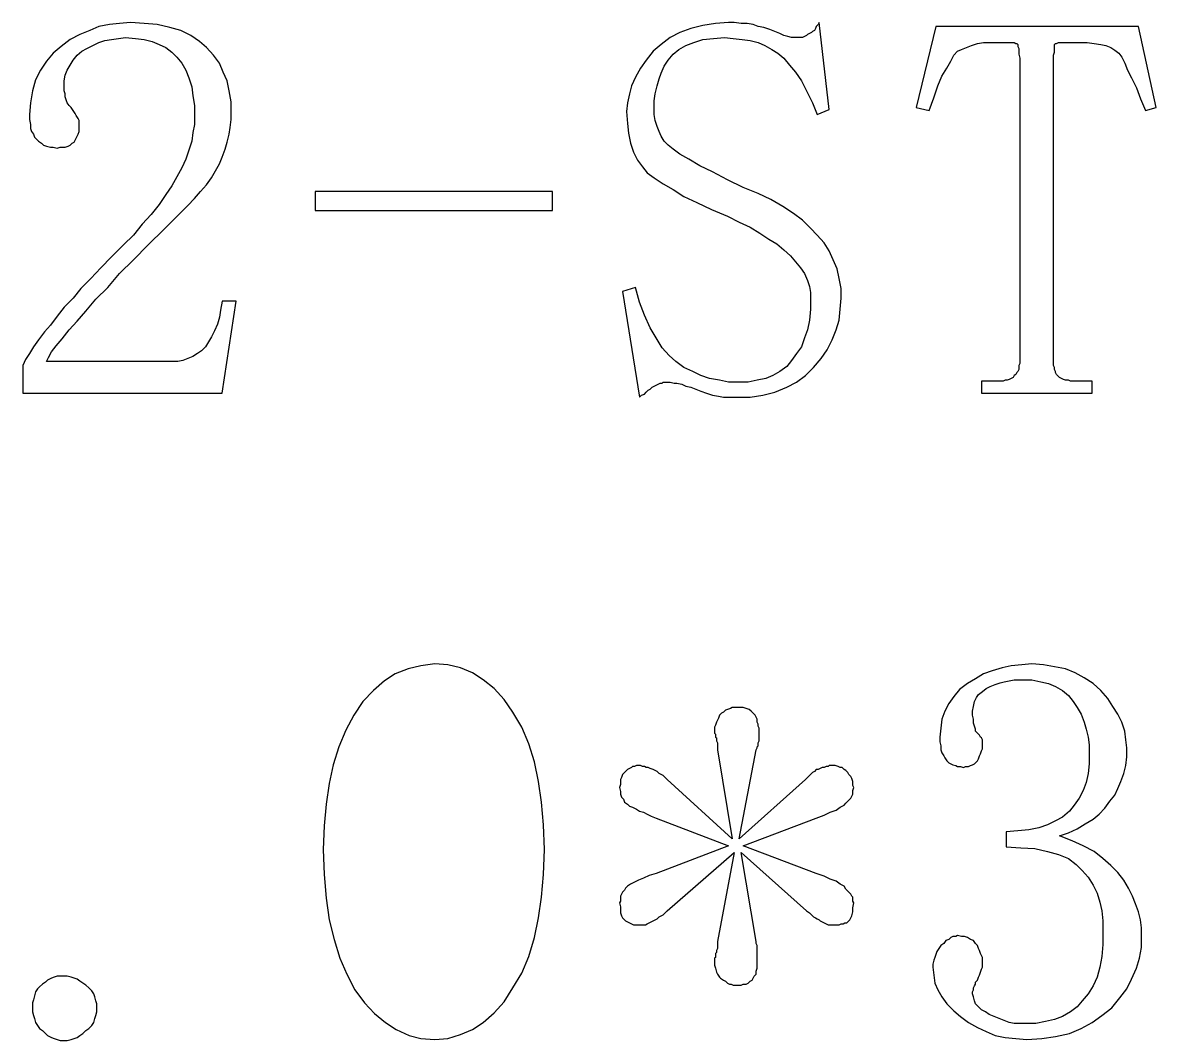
# Model space of a CAD drawing. Extents: x -190 to 190, y -140 to 140.
# Drawn here: x -150.3 to -138.83, y -106.04 to -95.74 of the extents above; entities that cross this region are included whole.
import ezdxf

# ---------------------------------------------------------------- set-up
doc = ezdxf.new("R2010")
doc.units = 0
doc.header["$MEASUREMENT"] = 0
doc.layers.get('0').update_dxf_attribs({"linetype": 'CONTINUOUS'})

msp = doc.modelspace()

# ---------------------------------------------------------------- linework, layer by layer
for points in [[(-148.56, -96.58), (-148.56, -96.69), (-148.56, -96.69), (-148.56, -96.77), (-148.56, -96.77), (-148.58, -96.85), (-148.58, -96.85), (-148.59, -96.94), (-148.59, -96.94), (-148.62, -97.03), (-148.62, -97.03), (-148.65, -97.12), (-148.65, -97.12), (-148.69, -97.21), (-148.69, -97.21), (-148.74, -97.3), (-148.74, -97.3), (-148.79, -97.39), (-148.79, -97.39), (-148.85, -97.48), (-148.85, -97.48), (-148.92, -97.58), (-148.92, -97.58), (-149, -97.68), (-149, -97.68), (-149.09, -97.78), (-149.09, -97.78), (-149.18, -97.89), (-149.18, -97.89), (-149.28, -97.99), (-149.28, -97.99), (-149.4, -98.11), (-149.4, -98.11), (-149.51, -98.22), (-149.51, -98.22), (-149.61, -98.33), (-149.61, -98.33), (-149.71, -98.43), (-149.71, -98.43), (-149.79, -98.53), (-149.79, -98.53), (-149.88, -98.62), (-149.88, -98.62), (-149.95, -98.71), (-149.95, -98.71), (-150.02, -98.8), (-150.02, -98.8), (-150.08, -98.87), (-150.08, -98.87), (-150.14, -98.95), (-150.14, -98.95), (-150.19, -99.02), (-150.19, -99.02), (-150.23, -99.09), (-150.23, -99.09), (-150.27, -99.15), (-150.27, -99.15), (-150.3, -99.21), (-150.3, -99.21), (-150.3, -99.49), (-150.3, -99.49), (-148.28, -99.49), (-148.28, -99.49), (-148.14, -98.56), (-148.14, -98.56), (-148.28, -98.56), (-148.28, -98.56), (-148.3, -98.65), (-148.3, -98.65), (-148.31, -98.72), (-148.31, -98.72), (-148.33, -98.79), (-148.33, -98.79), (-148.36, -98.86), (-148.36, -98.86), (-148.39, -98.92), (-148.39, -98.92), (-148.42, -98.97), (-148.42, -98.97), (-148.45, -99.02), (-148.45, -99.02), (-148.49, -99.06), (-148.49, -99.06), (-148.53, -99.09), (-148.53, -99.09), (-148.58, -99.12), (-148.58, -99.12), (-148.63, -99.14), (-148.63, -99.14), (-148.68, -99.16), (-148.68, -99.16), (-148.73, -99.17), (-148.73, -99.17), (-148.78, -99.17), (-148.78, -99.17), (-150.06, -99.17), (-150.06, -99.17), (-150.04, -99.13), (-150.04, -99.13), (-150.01, -99.07), (-150.01, -99.07), (-149.96, -99.01), (-149.96, -99.01), (-149.9, -98.94), (-149.9, -98.94), (-149.83, -98.85), (-149.83, -98.85), (-149.75, -98.76), (-149.75, -98.76), (-149.66, -98.66), (-149.66, -98.66), (-149.56, -98.54), (-149.56, -98.54), (-149.44, -98.42), (-149.44, -98.42), (-149.32, -98.28), (-149.32, -98.28), (-149.18, -98.14), (-149.18, -98.14), (-149.03, -97.99), (-149.03, -97.99), (-148.87, -97.83), (-148.87, -97.83), (-148.7, -97.66), (-148.7, -97.66), (-148.63, -97.59), (-148.63, -97.59), (-148.56, -97.52), (-148.56, -97.52), (-148.5, -97.45), (-148.5, -97.45), (-148.44, -97.38), (-148.44, -97.38), (-148.39, -97.31), (-148.39, -97.31), (-148.35, -97.24), (-148.35, -97.24), (-148.31, -97.17), (-148.31, -97.17), (-148.28, -97.1), (-148.28, -97.1), (-148.25, -97.02), (-148.25, -97.02), (-148.23, -96.95), (-148.23, -96.95), (-148.21, -96.87), (-148.21, -96.87), (-148.2, -96.8), (-148.2, -96.8), (-148.19, -96.72), (-148.19, -96.72), (-148.19, -96.64), (-148.19, -96.64), (-148.19, -96.54), (-148.19, -96.54), (-148.21, -96.43), (-148.21, -96.43), (-148.23, -96.33), (-148.23, -96.33), (-148.27, -96.24), (-148.27, -96.24), (-148.31, -96.15), (-148.31, -96.15), (-148.37, -96.07), (-148.37, -96.07), (-148.44, -95.99), (-148.44, -95.99), (-148.51, -95.93), (-148.51, -95.93), (-148.6, -95.87), (-148.6, -95.87), (-148.7, -95.82), (-148.7, -95.82), (-148.81, -95.79), (-148.81, -95.79), (-148.94, -95.76), (-148.94, -95.76), (-149.07, -95.75), (-149.07, -95.75), (-149.21, -95.74), (-149.21, -95.74), (-149.32, -95.75), (-149.32, -95.75), (-149.42, -95.76), (-149.42, -95.76), (-149.53, -95.78), (-149.53, -95.78), (-149.62, -95.82), (-149.62, -95.82), (-149.72, -95.86), (-149.72, -95.86), (-149.82, -95.91), (-149.82, -95.91), (-149.91, -95.98), (-149.91, -95.98), (-149.99, -96.05), (-149.99, -96.05), (-150.06, -96.13), (-150.06, -96.13), (-150.12, -96.22), (-150.12, -96.22), (-150.17, -96.32), (-150.17, -96.32), (-150.2, -96.43), (-150.2, -96.43), (-150.22, -96.55), (-150.22, -96.55), (-150.23, -96.67), (-150.23, -96.67), (-150.23, -96.72), (-150.23, -96.72), (-150.22, -96.77), (-150.22, -96.77), (-150.22, -96.81), (-150.22, -96.81), (-150.21, -96.84), (-150.21, -96.84), (-150.19, -96.87), (-150.19, -96.87), (-150.18, -96.9), (-150.18, -96.9), (-150.16, -96.92), (-150.16, -96.92), (-150.14, -96.94), (-150.14, -96.94), (-150.11, -96.96), (-150.11, -96.96), (-150.09, -96.98), (-150.09, -96.98), (-150.06, -96.99), (-150.06, -96.99), (-150.02, -97), (-150.02, -97), (-149.99, -97), (-149.99, -97), (-149.95, -97.01), (-149.95, -97.01), (-149.92, -97), (-149.92, -97), (-149.89, -97), (-149.89, -97), (-149.87, -97), (-149.87, -97), (-149.84, -96.99), (-149.84, -96.99), (-149.82, -96.98), (-149.82, -96.98), (-149.8, -96.96), (-149.8, -96.96), (-149.78, -96.95), (-149.78, -96.95), (-149.77, -96.93), (-149.77, -96.93), (-149.76, -96.91), (-149.76, -96.91), (-149.75, -96.89), (-149.75, -96.89), (-149.74, -96.87), (-149.74, -96.87), (-149.73, -96.84), (-149.73, -96.84), (-149.73, -96.81), (-149.73, -96.81), (-149.73, -96.78), (-149.73, -96.78), (-149.73, -96.76), (-149.73, -96.76), (-149.73, -96.73), (-149.73, -96.73), (-149.74, -96.71), (-149.74, -96.71), (-149.76, -96.68), (-149.76, -96.68), (-149.77, -96.66), (-149.77, -96.66), (-149.79, -96.63), (-149.79, -96.63), (-149.81, -96.6), (-149.81, -96.6), (-149.83, -96.58), (-149.83, -96.58), (-149.85, -96.55), (-149.85, -96.55), (-149.86, -96.52), (-149.86, -96.52), (-149.87, -96.49), (-149.87, -96.49), (-149.87, -96.46), (-149.87, -96.46), (-149.88, -96.43), (-149.88, -96.43), (-149.88, -96.39), (-149.88, -96.39), (-149.88, -96.33), (-149.88, -96.33), (-149.87, -96.27), (-149.87, -96.27), (-149.85, -96.22), (-149.85, -96.22), (-149.82, -96.17), (-149.82, -96.17), (-149.79, -96.12), (-149.79, -96.12), (-149.75, -96.07), (-149.75, -96.07), (-149.7, -96.03), (-149.7, -96.03), (-149.65, -96), (-149.65, -96), (-149.59, -95.97), (-149.59, -95.97), (-149.53, -95.94), (-149.53, -95.94), (-149.47, -95.92), (-149.47, -95.92), (-149.4, -95.91), (-149.4, -95.91), (-149.33, -95.9), (-149.33, -95.9), (-149.26, -95.89), (-149.26, -95.89), (-149.16, -95.9), (-149.16, -95.9), (-149.07, -95.91), (-149.07, -95.91), (-148.99, -95.93), (-148.99, -95.93), (-148.92, -95.96), (-148.92, -95.96), (-148.85, -95.99), (-148.85, -95.99), (-148.79, -96.04), (-148.79, -96.04), (-148.74, -96.09), (-148.74, -96.09), (-148.69, -96.15), (-148.69, -96.15), (-148.65, -96.22), (-148.65, -96.22), (-148.62, -96.3), (-148.62, -96.3), (-148.59, -96.39), (-148.59, -96.39), (-148.58, -96.48), (-148.58, -96.48), (-148.56, -96.58)], [(-143.33, -97.63), (-143.17, -97.7), (-143.17, -97.7), (-143.05, -97.76), (-143.05, -97.76), (-142.94, -97.81), (-142.94, -97.81), (-142.84, -97.87), (-142.84, -97.87), (-142.75, -97.93), (-142.75, -97.93), (-142.67, -97.98), (-142.67, -97.98), (-142.6, -98.04), (-142.6, -98.04), (-142.53, -98.1), (-142.53, -98.1), (-142.48, -98.16), (-142.48, -98.16), (-142.43, -98.22), (-142.43, -98.22), (-142.39, -98.28), (-142.39, -98.28), (-142.36, -98.35), (-142.36, -98.35), (-142.34, -98.41), (-142.34, -98.41), (-142.33, -98.47), (-142.33, -98.47), (-142.33, -98.53), (-142.33, -98.53), (-142.33, -98.64), (-142.33, -98.64), (-142.34, -98.75), (-142.34, -98.75), (-142.36, -98.85), (-142.36, -98.85), (-142.39, -98.93), (-142.39, -98.93), (-142.42, -99.02), (-142.42, -99.02), (-142.47, -99.09), (-142.47, -99.09), (-142.52, -99.16), (-142.52, -99.16), (-142.57, -99.22), (-142.57, -99.22), (-142.64, -99.27), (-142.64, -99.27), (-142.71, -99.31), (-142.71, -99.31), (-142.78, -99.34), (-142.78, -99.34), (-142.87, -99.36), (-142.87, -99.36), (-142.96, -99.38), (-142.96, -99.38), (-143.06, -99.38), (-143.06, -99.38), (-143.16, -99.38), (-143.16, -99.38), (-143.25, -99.36), (-143.25, -99.36), (-143.35, -99.34), (-143.35, -99.34), (-143.44, -99.31), (-143.44, -99.31), (-143.52, -99.27), (-143.52, -99.27), (-143.61, -99.23), (-143.61, -99.23), (-143.69, -99.17), (-143.69, -99.17), (-143.76, -99.11), (-143.76, -99.11), (-143.83, -99.03), (-143.83, -99.03), (-143.89, -98.93), (-143.89, -98.93), (-143.95, -98.83), (-143.95, -98.83), (-144.01, -98.7), (-144.01, -98.7), (-144.06, -98.57), (-144.06, -98.57), (-144.1, -98.42), (-144.1, -98.42), (-144.23, -98.46), (-144.23, -98.46), (-144.06, -99.53), (-144.06, -99.53), (-144.04, -99.51), (-144.04, -99.51), (-144.01, -99.5), (-144.01, -99.5), (-143.99, -99.48), (-143.99, -99.48), (-143.97, -99.46), (-143.97, -99.46), (-143.95, -99.45), (-143.95, -99.45), (-143.93, -99.43), (-143.93, -99.43), (-143.91, -99.42), (-143.91, -99.42), (-143.89, -99.41), (-143.89, -99.41), (-143.87, -99.4), (-143.87, -99.4), (-143.85, -99.39), (-143.85, -99.39), (-143.83, -99.39), (-143.83, -99.39), (-143.82, -99.38), (-143.82, -99.38), (-143.8, -99.38), (-143.8, -99.38), (-143.78, -99.38), (-143.78, -99.38), (-143.75, -99.38), (-143.75, -99.38), (-143.71, -99.39), (-143.71, -99.39), (-143.68, -99.39), (-143.68, -99.39), (-143.63, -99.4), (-143.63, -99.4), (-143.59, -99.42), (-143.59, -99.42), (-143.54, -99.43), (-143.54, -99.43), (-143.49, -99.45), (-143.49, -99.45), (-143.44, -99.47), (-143.44, -99.47), (-143.38, -99.49), (-143.38, -99.49), (-143.32, -99.51), (-143.32, -99.51), (-143.26, -99.52), (-143.26, -99.52), (-143.21, -99.53), (-143.21, -99.53), (-143.15, -99.53), (-143.15, -99.53), (-143.09, -99.53), (-143.09, -99.53), (-142.94, -99.53), (-142.94, -99.53), (-142.81, -99.51), (-142.81, -99.51), (-142.69, -99.48), (-142.69, -99.48), (-142.57, -99.43), (-142.57, -99.43), (-142.47, -99.38), (-142.47, -99.38), (-142.38, -99.31), (-142.38, -99.31), (-142.3, -99.23), (-142.3, -99.23), (-142.22, -99.14), (-142.22, -99.14), (-142.16, -99.05), (-142.16, -99.05), (-142.11, -98.95), (-142.11, -98.95), (-142.07, -98.85), (-142.07, -98.85), (-142.04, -98.75), (-142.04, -98.75), (-142.03, -98.64), (-142.03, -98.64), (-142.02, -98.53), (-142.02, -98.53), (-142.02, -98.43), (-142.02, -98.43), (-142.04, -98.33), (-142.04, -98.33), (-142.06, -98.23), (-142.06, -98.23), (-142.1, -98.14), (-142.1, -98.14), (-142.14, -98.05), (-142.14, -98.05), (-142.19, -97.97), (-142.19, -97.97), (-142.26, -97.89), (-142.26, -97.89), (-142.33, -97.82), (-142.33, -97.82), (-142.41, -97.74), (-142.41, -97.74), (-142.5, -97.67), (-142.5, -97.67), (-142.61, -97.6), (-142.61, -97.6), (-142.73, -97.53), (-142.73, -97.53), (-142.86, -97.47), (-142.86, -97.47), (-143.01, -97.41), (-143.01, -97.41), (-143.17, -97.33), (-143.17, -97.33), (-143.32, -97.25), (-143.32, -97.25), (-143.45, -97.19), (-143.45, -97.19), (-143.56, -97.12), (-143.56, -97.12), (-143.65, -97.07), (-143.65, -97.07), (-143.72, -97.02), (-143.72, -97.02), (-143.77, -96.98), (-143.77, -96.98), (-143.81, -96.94), (-143.81, -96.94), (-143.84, -96.89), (-143.84, -96.89), (-143.86, -96.84), (-143.86, -96.84), (-143.88, -96.79), (-143.88, -96.79), (-143.9, -96.73), (-143.9, -96.73), (-143.91, -96.67), (-143.91, -96.67), (-143.91, -96.6), (-143.91, -96.6), (-143.91, -96.53), (-143.91, -96.53), (-143.9, -96.46), (-143.9, -96.46), (-143.88, -96.38), (-143.88, -96.38), (-143.86, -96.31), (-143.86, -96.31), (-143.84, -96.25), (-143.84, -96.25), (-143.81, -96.18), (-143.81, -96.18), (-143.77, -96.12), (-143.77, -96.12), (-143.72, -96.06), (-143.72, -96.06), (-143.66, -96.01), (-143.66, -96.01), (-143.59, -95.97), (-143.59, -95.97), (-143.51, -95.94), (-143.51, -95.94), (-143.42, -95.91), (-143.42, -95.91), (-143.31, -95.9), (-143.31, -95.9), (-143.2, -95.89), (-143.2, -95.89), (-143.11, -95.9), (-143.11, -95.9), (-143.02, -95.91), (-143.02, -95.91), (-142.94, -95.92), (-142.94, -95.92), (-142.86, -95.94), (-142.86, -95.94), (-142.79, -95.97), (-142.79, -95.97), (-142.72, -96.01), (-142.72, -96.01), (-142.66, -96.05), (-142.66, -96.05), (-142.6, -96.1), (-142.6, -96.1), (-142.54, -96.17), (-142.54, -96.17), (-142.48, -96.24), (-142.48, -96.24), (-142.42, -96.33), (-142.42, -96.33), (-142.37, -96.43), (-142.37, -96.43), (-142.31, -96.55), (-142.31, -96.55), (-142.26, -96.67), (-142.26, -96.67), (-142.14, -96.62), (-142.14, -96.62), (-142.24, -95.74), (-142.24, -95.74), (-142.25, -95.76), (-142.25, -95.76), (-142.27, -95.78), (-142.27, -95.78), (-142.28, -95.8), (-142.28, -95.8), (-142.29, -95.82), (-142.29, -95.82), (-142.31, -95.83), (-142.31, -95.83), (-142.32, -95.84), (-142.32, -95.84), (-142.34, -95.85), (-142.34, -95.85), (-142.36, -95.86), (-142.36, -95.86), (-142.37, -95.87), (-142.37, -95.87), (-142.39, -95.88), (-142.39, -95.88), (-142.41, -95.89), (-142.41, -95.89), (-142.43, -95.89), (-142.43, -95.89), (-142.44, -95.89), (-142.44, -95.89), (-142.46, -95.89), (-142.46, -95.89), (-142.49, -95.89), (-142.49, -95.89), (-142.52, -95.89), (-142.52, -95.89), (-142.56, -95.88), (-142.56, -95.88), (-142.6, -95.87), (-142.6, -95.87), (-142.64, -95.85), (-142.64, -95.85), (-142.69, -95.83), (-142.69, -95.83), (-142.74, -95.81), (-142.74, -95.81), (-142.8, -95.79), (-142.8, -95.79), (-142.86, -95.78), (-142.86, -95.78), (-142.91, -95.76), (-142.91, -95.76), (-142.97, -95.75), (-142.97, -95.75), (-143.03, -95.75), (-143.03, -95.75), (-143.1, -95.74), (-143.1, -95.74), (-143.16, -95.74), (-143.16, -95.74), (-143.29, -95.75), (-143.29, -95.75), (-143.42, -95.77), (-143.42, -95.77), (-143.54, -95.8), (-143.54, -95.8), (-143.65, -95.84), (-143.65, -95.84), (-143.75, -95.89), (-143.75, -95.89), (-143.84, -95.96), (-143.84, -95.96), (-143.92, -96.03), (-143.92, -96.03), (-143.99, -96.12), (-143.99, -96.12), (-144.05, -96.2), (-144.05, -96.2), (-144.1, -96.29), (-144.1, -96.29), (-144.14, -96.38), (-144.14, -96.38), (-144.16, -96.46), (-144.16, -96.46), (-144.18, -96.55), (-144.18, -96.55), (-144.19, -96.64), (-144.19, -96.64), (-144.18, -96.76), (-144.18, -96.76), (-144.17, -96.86), (-144.17, -96.86), (-144.15, -96.96), (-144.15, -96.96), (-144.12, -97.05), (-144.12, -97.05), (-144.08, -97.13), (-144.08, -97.13), (-144.03, -97.2), (-144.03, -97.2), (-143.98, -97.26), (-143.98, -97.26), (-143.91, -97.31), (-143.91, -97.31), (-143.82, -97.37), (-143.82, -97.37), (-143.72, -97.43), (-143.72, -97.43), (-143.61, -97.5), (-143.61, -97.5), (-143.48, -97.56), (-143.48, -97.56), (-143.33, -97.63)], [(-140.6, -99.49), (-139.48, -99.49), (-139.48, -99.49), (-139.48, -99.37), (-139.48, -99.37), (-139.67, -99.37), (-139.67, -99.37), (-139.7, -99.37), (-139.7, -99.37), (-139.72, -99.36), (-139.72, -99.36), (-139.75, -99.36), (-139.75, -99.36), (-139.77, -99.35), (-139.77, -99.35), (-139.79, -99.34), (-139.79, -99.34), (-139.81, -99.33), (-139.81, -99.33), (-139.83, -99.31), (-139.83, -99.31), (-139.84, -99.3), (-139.84, -99.3), (-139.85, -99.28), (-139.85, -99.28), (-139.85, -99.27), (-139.85, -99.27), (-139.86, -99.25), (-139.86, -99.25), (-139.86, -99.23), (-139.86, -99.23), (-139.87, -99.21), (-139.87, -99.21), (-139.87, -99.19), (-139.87, -99.19), (-139.87, -96.17), (-139.87, -96.17), (-139.87, -96.12), (-139.87, -96.12), (-139.87, -96.07), (-139.87, -96.07), (-139.86, -96.04), (-139.86, -96.04), (-139.86, -96), (-139.86, -96), (-139.86, -95.98), (-139.86, -95.98), (-139.86, -95.96), (-139.86, -95.96), (-139.85, -95.95), (-139.85, -95.95), (-139.84, -95.95), (-139.84, -95.95), (-139.82, -95.94), (-139.82, -95.94), (-139.8, -95.94), (-139.8, -95.94), (-139.76, -95.94), (-139.76, -95.94), (-139.72, -95.94), (-139.72, -95.94), (-139.67, -95.94), (-139.67, -95.94), (-139.62, -95.94), (-139.62, -95.94), (-139.53, -95.94), (-139.53, -95.94), (-139.46, -95.95), (-139.46, -95.95), (-139.39, -95.96), (-139.39, -95.96), (-139.34, -95.97), (-139.34, -95.97), (-139.29, -95.99), (-139.29, -95.99), (-139.25, -96.02), (-139.25, -96.02), (-139.21, -96.05), (-139.21, -96.05), (-139.18, -96.09), (-139.18, -96.09), (-139.15, -96.15), (-139.15, -96.15), (-139.12, -96.22), (-139.12, -96.22), (-139.08, -96.3), (-139.08, -96.3), (-139.03, -96.4), (-139.03, -96.4), (-138.99, -96.51), (-138.99, -96.51), (-138.94, -96.63), (-138.94, -96.63), (-138.83, -96.6), (-138.83, -96.6), (-139.01, -95.78), (-139.01, -95.78), (-141.06, -95.78), (-141.06, -95.78), (-141.26, -96.6), (-141.26, -96.6), (-141.13, -96.63), (-141.13, -96.63), (-141.08, -96.5), (-141.08, -96.5), (-141.04, -96.38), (-141.04, -96.38), (-141, -96.28), (-141, -96.28), (-140.95, -96.2), (-140.95, -96.2), (-140.91, -96.13), (-140.91, -96.13), (-140.88, -96.07), (-140.88, -96.07), (-140.84, -96.03), (-140.84, -96.03), (-140.8, -96.01), (-140.8, -96.01), (-140.75, -95.99), (-140.75, -95.99), (-140.7, -95.97), (-140.7, -95.97), (-140.64, -95.95), (-140.64, -95.95), (-140.58, -95.94), (-140.58, -95.94), (-140.5, -95.94), (-140.5, -95.94), (-140.42, -95.94), (-140.42, -95.94), (-140.38, -95.94), (-140.38, -95.94), (-140.35, -95.94), (-140.35, -95.94), (-140.31, -95.94), (-140.31, -95.94), (-140.29, -95.94), (-140.29, -95.94), (-140.27, -95.94), (-140.27, -95.94), (-140.25, -95.95), (-140.25, -95.95), (-140.24, -95.95), (-140.24, -95.95), (-140.23, -95.96), (-140.23, -95.96), (-140.23, -95.98), (-140.23, -95.98), (-140.22, -96), (-140.22, -96), (-140.22, -96.03), (-140.22, -96.03), (-140.22, -96.06), (-140.22, -96.06), (-140.21, -96.1), (-140.21, -96.1), (-140.21, -96.14), (-140.21, -96.14), (-140.21, -99.19), (-140.21, -99.19), (-140.22, -99.21), (-140.22, -99.21), (-140.22, -99.23), (-140.22, -99.23), (-140.22, -99.25), (-140.22, -99.25), (-140.23, -99.27), (-140.23, -99.27), (-140.24, -99.28), (-140.24, -99.28), (-140.25, -99.3), (-140.25, -99.3), (-140.27, -99.31), (-140.27, -99.31), (-140.28, -99.33), (-140.28, -99.33), (-140.3, -99.34), (-140.3, -99.34), (-140.32, -99.35), (-140.32, -99.35), (-140.34, -99.36), (-140.34, -99.36), (-140.36, -99.36), (-140.36, -99.36), (-140.38, -99.37), (-140.38, -99.37), (-140.41, -99.37), (-140.41, -99.37), (-140.6, -99.37), (-140.6, -99.37), (-140.6, -99.49)], [(-147.34, -97.45), (-147.34, -97.64), (-147.34, -97.64), (-144.94, -97.64), (-144.94, -97.64), (-144.94, -97.45), (-144.94, -97.45), (-147.34, -97.45)], [(-146.13, -102.23), (-146.27, -102.25), (-146.27, -102.25), (-146.4, -102.28), (-146.4, -102.28), (-146.53, -102.33), (-146.53, -102.33), (-146.64, -102.4), (-146.64, -102.4), (-146.75, -102.5), (-146.75, -102.5), (-146.86, -102.61), (-146.86, -102.61), (-146.95, -102.75), (-146.95, -102.75), (-147.03, -102.9), (-147.03, -102.9), (-147.1, -103.07), (-147.1, -103.07), (-147.16, -103.25), (-147.16, -103.25), (-147.2, -103.44), (-147.2, -103.44), (-147.23, -103.65), (-147.23, -103.65), (-147.25, -103.87), (-147.25, -103.87), (-147.26, -104.11), (-147.26, -104.11), (-147.25, -104.36), (-147.25, -104.36), (-147.23, -104.6), (-147.23, -104.6), (-147.2, -104.82), (-147.2, -104.82), (-147.15, -105.02), (-147.15, -105.02), (-147.09, -105.21), (-147.09, -105.21), (-147.02, -105.37), (-147.02, -105.37), (-146.94, -105.53), (-146.94, -105.53), (-146.84, -105.66), (-146.84, -105.66), (-146.74, -105.77), (-146.74, -105.77), (-146.63, -105.86), (-146.63, -105.86), (-146.52, -105.93), (-146.52, -105.93), (-146.39, -105.99), (-146.39, -105.99), (-146.27, -106.02), (-146.27, -106.02), (-146.13, -106.03), (-146.13, -106.03), (-146, -106.02), (-146, -106.02), (-145.87, -105.98), (-145.87, -105.98), (-145.75, -105.93), (-145.75, -105.93), (-145.64, -105.86), (-145.64, -105.86), (-145.53, -105.76), (-145.53, -105.76), (-145.43, -105.65), (-145.43, -105.65), (-145.34, -105.51), (-145.34, -105.51), (-145.25, -105.36), (-145.25, -105.36), (-145.18, -105.19), (-145.18, -105.19), (-145.12, -105), (-145.12, -105), (-145.08, -104.8), (-145.08, -104.8), (-145.05, -104.59), (-145.05, -104.59), (-145.03, -104.36), (-145.03, -104.36), (-145.02, -104.11), (-145.02, -104.11), (-145.03, -103.86), (-145.03, -103.86), (-145.05, -103.63), (-145.05, -103.63), (-145.08, -103.42), (-145.08, -103.42), (-145.12, -103.22), (-145.12, -103.22), (-145.18, -103.04), (-145.18, -103.04), (-145.25, -102.87), (-145.25, -102.87), (-145.34, -102.72), (-145.34, -102.72), (-145.43, -102.59), (-145.43, -102.59), (-145.53, -102.48), (-145.53, -102.48), (-145.64, -102.39), (-145.64, -102.39), (-145.75, -102.32), (-145.75, -102.32), (-145.87, -102.27), (-145.87, -102.27), (-146, -102.24), (-146, -102.24), (-146.13, -102.23)], [(-138.98, -105.1), (-138.98, -104.98), (-138.98, -104.98), (-138.98, -104.9), (-138.98, -104.9), (-138.99, -104.82), (-138.99, -104.82), (-139.01, -104.74), (-139.01, -104.74), (-139.04, -104.66), (-139.04, -104.66), (-139.07, -104.58), (-139.07, -104.58), (-139.11, -104.5), (-139.11, -104.5), (-139.16, -104.42), (-139.16, -104.42), (-139.22, -104.34), (-139.22, -104.34), (-139.29, -104.27), (-139.29, -104.27), (-139.37, -104.2), (-139.37, -104.2), (-139.46, -104.13), (-139.46, -104.13), (-139.57, -104.07), (-139.57, -104.07), (-139.68, -104.02), (-139.68, -104.02), (-139.81, -103.97), (-139.81, -103.97), (-139.72, -103.94), (-139.72, -103.94), (-139.63, -103.9), (-139.63, -103.9), (-139.55, -103.85), (-139.55, -103.85), (-139.47, -103.8), (-139.47, -103.8), (-139.41, -103.75), (-139.41, -103.75), (-139.35, -103.69), (-139.35, -103.69), (-139.3, -103.62), (-139.3, -103.62), (-139.25, -103.56), (-139.25, -103.56), (-139.22, -103.49), (-139.22, -103.49), (-139.19, -103.42), (-139.19, -103.42), (-139.16, -103.34), (-139.16, -103.34), (-139.14, -103.26), (-139.14, -103.26), (-139.13, -103.17), (-139.13, -103.17), (-139.13, -103.08), (-139.13, -103.08), (-139.14, -103), (-139.14, -103), (-139.15, -102.91), (-139.15, -102.91), (-139.18, -102.82), (-139.18, -102.82), (-139.22, -102.74), (-139.22, -102.74), (-139.27, -102.66), (-139.27, -102.66), (-139.32, -102.58), (-139.32, -102.58), (-139.39, -102.5), (-139.39, -102.5), (-139.47, -102.43), (-139.47, -102.43), (-139.56, -102.37), (-139.56, -102.37), (-139.65, -102.32), (-139.65, -102.32), (-139.75, -102.28), (-139.75, -102.28), (-139.86, -102.26), (-139.86, -102.26), (-139.97, -102.24), (-139.97, -102.24), (-140.09, -102.23), (-140.09, -102.23), (-140.19, -102.24), (-140.19, -102.24), (-140.3, -102.25), (-140.3, -102.25), (-140.39, -102.27), (-140.39, -102.27), (-140.49, -102.3), (-140.49, -102.3), (-140.58, -102.33), (-140.58, -102.33), (-140.66, -102.38), (-140.66, -102.38), (-140.74, -102.43), (-140.74, -102.43), (-140.82, -102.49), (-140.82, -102.49), (-140.88, -102.56), (-140.88, -102.56), (-140.93, -102.63), (-140.93, -102.63), (-140.97, -102.71), (-140.97, -102.71), (-141, -102.79), (-141, -102.79), (-141.01, -102.88), (-141.01, -102.88), (-141.02, -102.97), (-141.02, -102.97), (-141.02, -103.02), (-141.02, -103.02), (-141.01, -103.06), (-141.01, -103.06), (-141.01, -103.1), (-141.01, -103.1), (-141, -103.13), (-141, -103.13), (-140.98, -103.16), (-140.98, -103.16), (-140.97, -103.18), (-140.97, -103.18), (-140.95, -103.21), (-140.95, -103.21), (-140.93, -103.23), (-140.93, -103.23), (-140.91, -103.24), (-140.91, -103.24), (-140.89, -103.25), (-140.89, -103.25), (-140.86, -103.26), (-140.86, -103.26), (-140.84, -103.27), (-140.84, -103.27), (-140.81, -103.27), (-140.81, -103.27), (-140.78, -103.28), (-140.78, -103.28), (-140.76, -103.27), (-140.76, -103.27), (-140.73, -103.27), (-140.73, -103.27), (-140.71, -103.26), (-140.71, -103.26), (-140.69, -103.25), (-140.69, -103.25), (-140.67, -103.24), (-140.67, -103.24), (-140.66, -103.23), (-140.66, -103.23), (-140.64, -103.21), (-140.64, -103.21), (-140.63, -103.19), (-140.63, -103.19), (-140.62, -103.16), (-140.62, -103.16), (-140.61, -103.14), (-140.61, -103.14), (-140.6, -103.11), (-140.6, -103.11), (-140.59, -103.09), (-140.59, -103.09), (-140.59, -103.06), (-140.59, -103.06), (-140.59, -103.03), (-140.59, -103.03), (-140.59, -103.01), (-140.59, -103.01), (-140.59, -103), (-140.59, -103), (-140.6, -102.98), (-140.6, -102.98), (-140.61, -102.97), (-140.61, -102.97), (-140.62, -102.95), (-140.62, -102.95), (-140.63, -102.94), (-140.63, -102.94), (-140.64, -102.93), (-140.64, -102.93), (-140.66, -102.91), (-140.66, -102.91), (-140.66, -102.89), (-140.66, -102.89), (-140.67, -102.86), (-140.67, -102.86), (-140.68, -102.83), (-140.68, -102.83), (-140.68, -102.79), (-140.68, -102.79), (-140.69, -102.75), (-140.69, -102.75), (-140.69, -102.71), (-140.69, -102.71), (-140.68, -102.66), (-140.68, -102.66), (-140.67, -102.61), (-140.67, -102.61), (-140.65, -102.57), (-140.65, -102.57), (-140.63, -102.54), (-140.63, -102.54), (-140.59, -102.51), (-140.59, -102.51), (-140.55, -102.48), (-140.55, -102.48), (-140.51, -102.46), (-140.51, -102.46), (-140.46, -102.44), (-140.46, -102.44), (-140.41, -102.42), (-140.41, -102.42), (-140.37, -102.41), (-140.37, -102.41), (-140.32, -102.4), (-140.32, -102.4), (-140.27, -102.39), (-140.27, -102.39), (-140.23, -102.39), (-140.23, -102.39), (-140.19, -102.39), (-140.19, -102.39), (-140.09, -102.39), (-140.09, -102.39), (-140, -102.41), (-140, -102.41), (-139.92, -102.43), (-139.92, -102.43), (-139.85, -102.46), (-139.85, -102.46), (-139.78, -102.5), (-139.78, -102.5), (-139.72, -102.55), (-139.72, -102.55), (-139.67, -102.61), (-139.67, -102.61), (-139.63, -102.67), (-139.63, -102.67), (-139.59, -102.74), (-139.59, -102.74), (-139.56, -102.82), (-139.56, -102.82), (-139.54, -102.89), (-139.54, -102.89), (-139.52, -102.97), (-139.52, -102.97), (-139.51, -103.05), (-139.51, -103.05), (-139.51, -103.14), (-139.51, -103.14), (-139.51, -103.24), (-139.51, -103.24), (-139.52, -103.34), (-139.52, -103.34), (-139.54, -103.43), (-139.54, -103.43), (-139.57, -103.51), (-139.57, -103.51), (-139.61, -103.59), (-139.61, -103.59), (-139.66, -103.66), (-139.66, -103.66), (-139.71, -103.72), (-139.71, -103.72), (-139.78, -103.78), (-139.78, -103.78), (-139.85, -103.82), (-139.85, -103.82), (-139.93, -103.86), (-139.93, -103.86), (-140.02, -103.89), (-140.02, -103.89), (-140.12, -103.91), (-140.12, -103.91), (-140.23, -103.92), (-140.23, -103.92), (-140.35, -103.93), (-140.35, -103.93), (-140.35, -104.08), (-140.35, -104.08), (-140.2, -104.09), (-140.2, -104.09), (-140.06, -104.1), (-140.06, -104.1), (-139.93, -104.13), (-139.93, -104.13), (-139.82, -104.16), (-139.82, -104.16), (-139.72, -104.2), (-139.72, -104.2), (-139.64, -104.26), (-139.64, -104.26), (-139.58, -104.32), (-139.58, -104.32), (-139.52, -104.39), (-139.52, -104.39), (-139.47, -104.47), (-139.47, -104.47), (-139.43, -104.55), (-139.43, -104.55), (-139.4, -104.64), (-139.4, -104.64), (-139.38, -104.73), (-139.38, -104.73), (-139.37, -104.83), (-139.37, -104.83), (-139.37, -104.94), (-139.37, -104.94), (-139.37, -105.07), (-139.37, -105.07), (-139.38, -105.19), (-139.38, -105.19), (-139.4, -105.3), (-139.4, -105.3), (-139.43, -105.4), (-139.43, -105.4), (-139.47, -105.49), (-139.47, -105.49), (-139.52, -105.57), (-139.52, -105.57), (-139.58, -105.64), (-139.58, -105.64), (-139.63, -105.7), (-139.63, -105.7), (-139.7, -105.75), (-139.7, -105.75), (-139.78, -105.8), (-139.78, -105.8), (-139.86, -105.83), (-139.86, -105.83), (-139.95, -105.85), (-139.95, -105.85), (-140.05, -105.87), (-140.05, -105.87), (-140.16, -105.87), (-140.16, -105.87), (-140.21, -105.87), (-140.21, -105.87), (-140.27, -105.87), (-140.27, -105.87), (-140.32, -105.86), (-140.32, -105.86), (-140.37, -105.84), (-140.37, -105.84), (-140.42, -105.82), (-140.42, -105.82), (-140.47, -105.8), (-140.47, -105.8), (-140.52, -105.78), (-140.52, -105.78), (-140.56, -105.75), (-140.56, -105.75), (-140.6, -105.73), (-140.6, -105.73), (-140.63, -105.7), (-140.63, -105.7), (-140.66, -105.67), (-140.66, -105.67), (-140.67, -105.64), (-140.67, -105.64), (-140.68, -105.6), (-140.68, -105.6), (-140.69, -105.57), (-140.69, -105.57), (-140.69, -105.55), (-140.69, -105.55), (-140.68, -105.53), (-140.68, -105.53), (-140.68, -105.51), (-140.68, -105.51), (-140.67, -105.49), (-140.67, -105.49), (-140.66, -105.47), (-140.66, -105.47), (-140.66, -105.45), (-140.66, -105.45), (-140.64, -105.43), (-140.64, -105.43), (-140.63, -105.4), (-140.63, -105.4), (-140.62, -105.38), (-140.62, -105.38), (-140.61, -105.35), (-140.61, -105.35), (-140.6, -105.32), (-140.6, -105.32), (-140.59, -105.3), (-140.59, -105.3), (-140.59, -105.27), (-140.59, -105.27), (-140.59, -105.23), (-140.59, -105.23), (-140.59, -105.22), (-140.59, -105.22), (-140.59, -105.2), (-140.59, -105.2), (-140.6, -105.18), (-140.6, -105.18), (-140.61, -105.16), (-140.61, -105.16), (-140.62, -105.13), (-140.62, -105.13), (-140.63, -105.11), (-140.63, -105.11), (-140.64, -105.08), (-140.64, -105.08), (-140.66, -105.06), (-140.66, -105.06), (-140.68, -105.03), (-140.68, -105.03), (-140.71, -105.02), (-140.71, -105.02), (-140.74, -105), (-140.74, -105), (-140.77, -104.99), (-140.77, -104.99), (-140.8, -104.99), (-140.8, -104.99), (-140.84, -104.98), (-140.84, -104.98), (-140.86, -104.99), (-140.86, -104.99), (-140.89, -104.99), (-140.89, -104.99), (-140.91, -105), (-140.91, -105), (-140.93, -105.02), (-140.93, -105.02), (-140.96, -105.03), (-140.96, -105.03), (-140.98, -105.06), (-140.98, -105.06), (-141.01, -105.08), (-141.01, -105.08), (-141.03, -105.11), (-141.03, -105.11), (-141.05, -105.14), (-141.05, -105.14), (-141.06, -105.17), (-141.06, -105.17), (-141.07, -105.2), (-141.07, -105.2), (-141.08, -105.23), (-141.08, -105.23), (-141.09, -105.27), (-141.09, -105.27), (-141.09, -105.3), (-141.09, -105.3), (-141.08, -105.38), (-141.08, -105.38), (-141.07, -105.46), (-141.07, -105.46), (-141.04, -105.53), (-141.04, -105.53), (-141, -105.6), (-141, -105.6), (-140.95, -105.67), (-140.95, -105.67), (-140.88, -105.74), (-140.88, -105.74), (-140.81, -105.8), (-140.81, -105.8), (-140.73, -105.86), (-140.73, -105.86), (-140.64, -105.91), (-140.64, -105.91), (-140.55, -105.95), (-140.55, -105.95), (-140.46, -105.99), (-140.46, -105.99), (-140.36, -106.01), (-140.36, -106.01), (-140.25, -106.02), (-140.25, -106.02), (-140.14, -106.03), (-140.14, -106.03), (-139.99, -106.02), (-139.99, -106.02), (-139.85, -106), (-139.85, -106), (-139.71, -105.97), (-139.71, -105.97), (-139.59, -105.92), (-139.59, -105.92), (-139.48, -105.86), (-139.48, -105.86), (-139.38, -105.79), (-139.38, -105.79), (-139.28, -105.71), (-139.28, -105.71), (-139.2, -105.61), (-139.2, -105.61), (-139.13, -105.52), (-139.13, -105.52), (-139.08, -105.42), (-139.08, -105.42), (-139.03, -105.31), (-139.03, -105.31), (-139, -105.21), (-139, -105.21), (-138.98, -105.1)], [(-143.01, -104.07), (-142.27, -103.79), (-142.27, -103.79), (-142.19, -103.76), (-142.19, -103.76), (-142.13, -103.73), (-142.13, -103.73), (-142.07, -103.71), (-142.07, -103.71), (-142.03, -103.68), (-142.03, -103.68), (-141.99, -103.66), (-141.99, -103.66), (-141.97, -103.64), (-141.97, -103.64), (-141.95, -103.62), (-141.95, -103.62), (-141.94, -103.61), (-141.94, -103.61), (-141.92, -103.59), (-141.92, -103.59), (-141.91, -103.57), (-141.91, -103.57), (-141.9, -103.55), (-141.9, -103.55), (-141.9, -103.53), (-141.9, -103.53), (-141.9, -103.51), (-141.9, -103.51), (-141.89, -103.48), (-141.89, -103.48), (-141.9, -103.46), (-141.9, -103.46), (-141.9, -103.44), (-141.9, -103.44), (-141.9, -103.42), (-141.9, -103.42), (-141.91, -103.39), (-141.91, -103.39), (-141.92, -103.37), (-141.92, -103.37), (-141.94, -103.35), (-141.94, -103.35), (-141.95, -103.33), (-141.95, -103.33), (-141.97, -103.31), (-141.97, -103.31), (-141.99, -103.3), (-141.99, -103.3), (-142.01, -103.28), (-142.01, -103.28), (-142.03, -103.28), (-142.03, -103.28), (-142.05, -103.27), (-142.05, -103.27), (-142.08, -103.26), (-142.08, -103.26), (-142.1, -103.26), (-142.1, -103.26), (-142.12, -103.26), (-142.12, -103.26), (-142.14, -103.26), (-142.14, -103.26), (-142.15, -103.27), (-142.15, -103.27), (-142.17, -103.27), (-142.17, -103.27), (-142.19, -103.28), (-142.19, -103.28), (-142.21, -103.28), (-142.21, -103.28), (-142.23, -103.29), (-142.23, -103.29), (-142.25, -103.3), (-142.25, -103.3), (-142.27, -103.3), (-142.27, -103.3), (-142.29, -103.32), (-142.29, -103.32), (-142.31, -103.33), (-142.31, -103.33), (-142.33, -103.35), (-142.33, -103.35), (-142.36, -103.38), (-142.36, -103.38), (-142.38, -103.4), (-142.38, -103.4), (-143.05, -104), (-143.05, -104), (-142.88, -103.1), (-142.88, -103.1), (-142.87, -103.08), (-142.87, -103.08), (-142.87, -103.07), (-142.87, -103.07), (-142.86, -103.06), (-142.86, -103.06), (-142.86, -103.04), (-142.86, -103.04), (-142.86, -103.03), (-142.86, -103.03), (-142.85, -103.01), (-142.85, -103.01), (-142.85, -103), (-142.85, -103), (-142.85, -102.98), (-142.85, -102.98), (-142.85, -102.97), (-142.85, -102.97), (-142.85, -102.95), (-142.85, -102.95), (-142.85, -102.94), (-142.85, -102.94), (-142.85, -102.93), (-142.85, -102.93), (-142.85, -102.91), (-142.85, -102.91), (-142.85, -102.9), (-142.85, -102.9), (-142.85, -102.88), (-142.85, -102.88), (-142.86, -102.86), (-142.86, -102.86), (-142.86, -102.84), (-142.86, -102.84), (-142.87, -102.82), (-142.87, -102.82), (-142.87, -102.79), (-142.87, -102.79), (-142.88, -102.77), (-142.88, -102.77), (-142.89, -102.75), (-142.89, -102.75), (-142.91, -102.73), (-142.91, -102.73), (-142.93, -102.71), (-142.93, -102.71), (-142.95, -102.69), (-142.95, -102.69), (-142.98, -102.68), (-142.98, -102.68), (-143.01, -102.67), (-143.01, -102.67), (-143.04, -102.67), (-143.04, -102.67), (-143.08, -102.67), (-143.08, -102.67), (-143.1, -102.67), (-143.1, -102.67), (-143.12, -102.67), (-143.12, -102.67), (-143.14, -102.68), (-143.14, -102.68), (-143.17, -102.69), (-143.17, -102.69), (-143.19, -102.7), (-143.19, -102.7), (-143.21, -102.72), (-143.21, -102.72), (-143.23, -102.73), (-143.23, -102.73), (-143.25, -102.75), (-143.25, -102.75), (-143.26, -102.78), (-143.26, -102.78), (-143.27, -102.8), (-143.27, -102.8), (-143.28, -102.82), (-143.28, -102.82), (-143.29, -102.85), (-143.29, -102.85), (-143.3, -102.87), (-143.3, -102.87), (-143.3, -102.9), (-143.3, -102.9), (-143.3, -102.91), (-143.3, -102.91), (-143.3, -102.93), (-143.3, -102.93), (-143.29, -102.94), (-143.29, -102.94), (-143.29, -102.95), (-143.29, -102.95), (-143.29, -102.96), (-143.29, -102.96), (-143.29, -102.97), (-143.29, -102.97), (-143.28, -102.98), (-143.28, -102.98), (-143.28, -103), (-143.28, -103), (-143.28, -103.01), (-143.28, -103.01), (-143.27, -103.03), (-143.27, -103.03), (-143.27, -103.04), (-143.27, -103.04), (-143.27, -103.06), (-143.27, -103.06), (-143.27, -103.08), (-143.27, -103.08), (-143.27, -103.1), (-143.27, -103.1), (-143.12, -104), (-143.12, -104), (-143.78, -103.4), (-143.78, -103.4), (-143.8, -103.38), (-143.8, -103.38), (-143.82, -103.36), (-143.82, -103.36), (-143.84, -103.35), (-143.84, -103.35), (-143.86, -103.34), (-143.86, -103.34), (-143.88, -103.32), (-143.88, -103.32), (-143.9, -103.31), (-143.9, -103.31), (-143.92, -103.3), (-143.92, -103.3), (-143.95, -103.29), (-143.95, -103.29), (-143.97, -103.28), (-143.97, -103.28), (-143.99, -103.28), (-143.99, -103.28), (-144.01, -103.27), (-144.01, -103.27), (-144.03, -103.27), (-144.03, -103.27), (-144.05, -103.26), (-144.05, -103.26), (-144.08, -103.26), (-144.08, -103.26), (-144.09, -103.26), (-144.09, -103.26), (-144.11, -103.27), (-144.11, -103.27), (-144.13, -103.27), (-144.13, -103.27), (-144.14, -103.28), (-144.14, -103.28), (-144.16, -103.29), (-144.16, -103.29), (-144.18, -103.3), (-144.18, -103.3), (-144.2, -103.32), (-144.2, -103.32), (-144.21, -103.33), (-144.21, -103.33), (-144.23, -103.35), (-144.23, -103.35), (-144.24, -103.38), (-144.24, -103.38), (-144.25, -103.4), (-144.25, -103.4), (-144.25, -103.43), (-144.25, -103.43), (-144.25, -103.45), (-144.25, -103.45), (-144.26, -103.48), (-144.26, -103.48), (-144.25, -103.52), (-144.25, -103.52), (-144.25, -103.55), (-144.25, -103.55), (-144.24, -103.58), (-144.24, -103.58), (-144.22, -103.6), (-144.22, -103.6), (-144.21, -103.63), (-144.21, -103.63), (-144.18, -103.65), (-144.18, -103.65), (-144.16, -103.67), (-144.16, -103.67), (-144.13, -103.68), (-144.13, -103.68), (-144.09, -103.7), (-144.09, -103.7), (-144.06, -103.72), (-144.06, -103.72), (-144.02, -103.73), (-144.02, -103.73), (-143.98, -103.75), (-143.98, -103.75), (-143.94, -103.77), (-143.94, -103.77), (-143.89, -103.79), (-143.89, -103.79), (-143.16, -104.07), (-143.16, -104.07), (-143.89, -104.35), (-143.89, -104.35), (-143.96, -104.37), (-143.96, -104.37), (-144.02, -104.4), (-144.02, -104.4), (-144.07, -104.42), (-144.07, -104.42), (-144.11, -104.44), (-144.11, -104.44), (-144.15, -104.46), (-144.15, -104.46), (-144.18, -104.48), (-144.18, -104.48), (-144.2, -104.5), (-144.2, -104.5), (-144.21, -104.52), (-144.21, -104.52), (-144.23, -104.54), (-144.23, -104.54), (-144.24, -104.56), (-144.24, -104.56), (-144.25, -104.58), (-144.25, -104.58), (-144.25, -104.6), (-144.25, -104.6), (-144.25, -104.63), (-144.25, -104.63), (-144.26, -104.65), (-144.26, -104.65), (-144.25, -104.69), (-144.25, -104.69), (-144.25, -104.72), (-144.25, -104.72), (-144.25, -104.75), (-144.25, -104.75), (-144.24, -104.78), (-144.24, -104.78), (-144.23, -104.8), (-144.23, -104.8), (-144.21, -104.82), (-144.21, -104.82), (-144.2, -104.83), (-144.2, -104.83), (-144.18, -104.84), (-144.18, -104.84), (-144.16, -104.85), (-144.16, -104.85), (-144.14, -104.86), (-144.14, -104.86), (-144.12, -104.87), (-144.12, -104.87), (-144.1, -104.87), (-144.1, -104.87), (-144.08, -104.87), (-144.08, -104.87), (-144.06, -104.87), (-144.06, -104.87), (-144.04, -104.87), (-144.04, -104.87), (-144.02, -104.87), (-144.02, -104.87), (-144, -104.87), (-144, -104.87), (-143.98, -104.86), (-143.98, -104.86), (-143.96, -104.85), (-143.96, -104.85), (-143.94, -104.84), (-143.94, -104.84), (-143.92, -104.83), (-143.92, -104.83), (-143.9, -104.82), (-143.9, -104.82), (-143.88, -104.81), (-143.88, -104.81), (-143.86, -104.79), (-143.86, -104.79), (-143.84, -104.78), (-143.84, -104.78), (-143.82, -104.77), (-143.82, -104.77), (-143.8, -104.75), (-143.8, -104.75), (-143.78, -104.73), (-143.78, -104.73), (-143.1, -104.14), (-143.1, -104.14), (-143.27, -105.04), (-143.27, -105.04), (-143.27, -105.06), (-143.27, -105.06), (-143.27, -105.08), (-143.27, -105.08), (-143.27, -105.09), (-143.27, -105.09), (-143.27, -105.11), (-143.27, -105.11), (-143.28, -105.13), (-143.28, -105.13), (-143.28, -105.14), (-143.28, -105.14), (-143.28, -105.15), (-143.28, -105.15), (-143.29, -105.16), (-143.29, -105.16), (-143.29, -105.18), (-143.29, -105.18), (-143.29, -105.19), (-143.29, -105.19), (-143.29, -105.2), (-143.29, -105.2), (-143.3, -105.21), (-143.3, -105.21), (-143.3, -105.22), (-143.3, -105.22), (-143.3, -105.23), (-143.3, -105.23), (-143.3, -105.28), (-143.3, -105.28), (-143.29, -105.31), (-143.29, -105.31), (-143.28, -105.35), (-143.28, -105.35), (-143.27, -105.37), (-143.27, -105.37), (-143.25, -105.4), (-143.25, -105.4), (-143.24, -105.41), (-143.24, -105.41), (-143.21, -105.43), (-143.21, -105.43), (-143.19, -105.44), (-143.19, -105.44), (-143.17, -105.46), (-143.17, -105.46), (-143.15, -105.47), (-143.15, -105.47), (-143.13, -105.47), (-143.13, -105.47), (-143.11, -105.48), (-143.11, -105.48), (-143.09, -105.48), (-143.09, -105.48), (-143.08, -105.48), (-143.08, -105.48), (-143.05, -105.48), (-143.05, -105.48), (-143.03, -105.48), (-143.03, -105.48), (-143.01, -105.47), (-143.01, -105.47), (-142.98, -105.47), (-142.98, -105.47), (-142.96, -105.46), (-142.96, -105.46), (-142.94, -105.44), (-142.94, -105.44), (-142.92, -105.43), (-142.92, -105.43), (-142.91, -105.41), (-142.91, -105.41), (-142.9, -105.39), (-142.9, -105.39), (-142.88, -105.37), (-142.88, -105.37), (-142.88, -105.34), (-142.88, -105.34), (-142.87, -105.31), (-142.87, -105.31), (-142.87, -105.27), (-142.87, -105.27), (-142.87, -105.23), (-142.87, -105.23), (-142.87, -105.22), (-142.87, -105.22), (-142.87, -105.21), (-142.87, -105.21), (-142.87, -105.19), (-142.87, -105.19), (-142.87, -105.18), (-142.87, -105.18), (-142.87, -105.17), (-142.87, -105.17), (-142.87, -105.15), (-142.87, -105.15), (-142.87, -105.13), (-142.87, -105.13), (-142.87, -105.11), (-142.87, -105.11), (-142.87, -105.1), (-142.87, -105.1), (-142.87, -105.08), (-142.87, -105.08), (-142.88, -105.06), (-142.88, -105.06), (-142.88, -105.04), (-142.88, -105.04), (-143.03, -104.14), (-143.03, -104.14), (-142.37, -104.73), (-142.37, -104.73), (-142.34, -104.75), (-142.34, -104.75), (-142.32, -104.77), (-142.32, -104.77), (-142.3, -104.79), (-142.3, -104.79), (-142.28, -104.8), (-142.28, -104.8), (-142.26, -104.81), (-142.26, -104.81), (-142.24, -104.82), (-142.24, -104.82), (-142.23, -104.83), (-142.23, -104.83), (-142.21, -104.84), (-142.21, -104.84), (-142.19, -104.85), (-142.19, -104.85), (-142.17, -104.86), (-142.17, -104.86), (-142.15, -104.87), (-142.15, -104.87), (-142.13, -104.87), (-142.13, -104.87), (-142.11, -104.87), (-142.11, -104.87), (-142.09, -104.87), (-142.09, -104.87), (-142.07, -104.87), (-142.07, -104.87), (-142.06, -104.87), (-142.06, -104.87), (-142.04, -104.87), (-142.04, -104.87), (-142.02, -104.86), (-142.02, -104.86), (-142, -104.86), (-142, -104.86), (-141.98, -104.85), (-141.98, -104.85), (-141.96, -104.85), (-141.96, -104.85), (-141.95, -104.84), (-141.95, -104.84), (-141.93, -104.82), (-141.93, -104.82), (-141.92, -104.8), (-141.92, -104.8), (-141.91, -104.78), (-141.91, -104.78), (-141.9, -104.74), (-141.9, -104.74), (-141.9, -104.7), (-141.9, -104.7), (-141.89, -104.65), (-141.89, -104.65), (-141.9, -104.63), (-141.9, -104.63), (-141.9, -104.61), (-141.9, -104.61), (-141.9, -104.59), (-141.9, -104.59), (-141.91, -104.58), (-141.91, -104.58), (-141.92, -104.56), (-141.92, -104.56), (-141.94, -104.54), (-141.94, -104.54), (-141.95, -104.53), (-141.95, -104.53), (-141.97, -104.51), (-141.97, -104.51), (-141.99, -104.48), (-141.99, -104.48), (-142.03, -104.46), (-142.03, -104.46), (-142.07, -104.43), (-142.07, -104.43), (-142.13, -104.41), (-142.13, -104.41), (-142.19, -104.38), (-142.19, -104.38), (-142.27, -104.35), (-142.27, -104.35), (-143.01, -104.07)], [(-149.92, -106.04), (-149.88, -106.04), (-149.88, -106.04), (-149.85, -106.04), (-149.85, -106.04), (-149.81, -106.03), (-149.81, -106.03), (-149.78, -106.02), (-149.78, -106.02), (-149.75, -106.01), (-149.75, -106.01), (-149.72, -105.99), (-149.72, -105.99), (-149.69, -105.97), (-149.69, -105.97), (-149.66, -105.94), (-149.66, -105.94), (-149.63, -105.92), (-149.63, -105.92), (-149.6, -105.89), (-149.6, -105.89), (-149.58, -105.86), (-149.58, -105.86), (-149.57, -105.82), (-149.57, -105.82), (-149.56, -105.79), (-149.56, -105.79), (-149.55, -105.75), (-149.55, -105.75), (-149.55, -105.71), (-149.55, -105.71), (-149.55, -105.67), (-149.55, -105.67), (-149.56, -105.64), (-149.56, -105.64), (-149.57, -105.6), (-149.57, -105.6), (-149.58, -105.57), (-149.58, -105.57), (-149.6, -105.54), (-149.6, -105.54), (-149.63, -105.51), (-149.63, -105.51), (-149.66, -105.48), (-149.66, -105.48), (-149.69, -105.46), (-149.69, -105.46), (-149.72, -105.44), (-149.72, -105.44), (-149.75, -105.42), (-149.75, -105.42), (-149.78, -105.41), (-149.78, -105.41), (-149.81, -105.4), (-149.81, -105.4), (-149.85, -105.39), (-149.85, -105.39), (-149.88, -105.39), (-149.88, -105.39), (-149.92, -105.39), (-149.92, -105.39), (-149.95, -105.39), (-149.95, -105.39), (-149.98, -105.4), (-149.98, -105.4), (-150.01, -105.41), (-150.01, -105.41), (-150.05, -105.43), (-150.05, -105.43), (-150.07, -105.45), (-150.07, -105.45), (-150.1, -105.47), (-150.1, -105.47), (-150.13, -105.5), (-150.13, -105.5), (-150.15, -105.52), (-150.15, -105.52), (-150.17, -105.55), (-150.17, -105.55), (-150.18, -105.59), (-150.18, -105.59), (-150.19, -105.63), (-150.19, -105.63), (-150.2, -105.66), (-150.2, -105.66), (-150.2, -105.71), (-150.2, -105.71), (-150.2, -105.75), (-150.2, -105.75), (-150.19, -105.79), (-150.19, -105.79), (-150.18, -105.82), (-150.18, -105.82), (-150.17, -105.86), (-150.17, -105.86), (-150.15, -105.89), (-150.15, -105.89), (-150.13, -105.92), (-150.13, -105.92), (-150.1, -105.94), (-150.1, -105.94), (-150.07, -105.97), (-150.07, -105.97), (-150.05, -105.99), (-150.05, -105.99), (-150.01, -106.01), (-150.01, -106.01), (-149.98, -106.02), (-149.98, -106.02), (-149.95, -106.03), (-149.95, -106.03), (-149.92, -106.04)]]:
    msp.add_lwpolyline(points)

doc.saveas('drawing.dxf')
